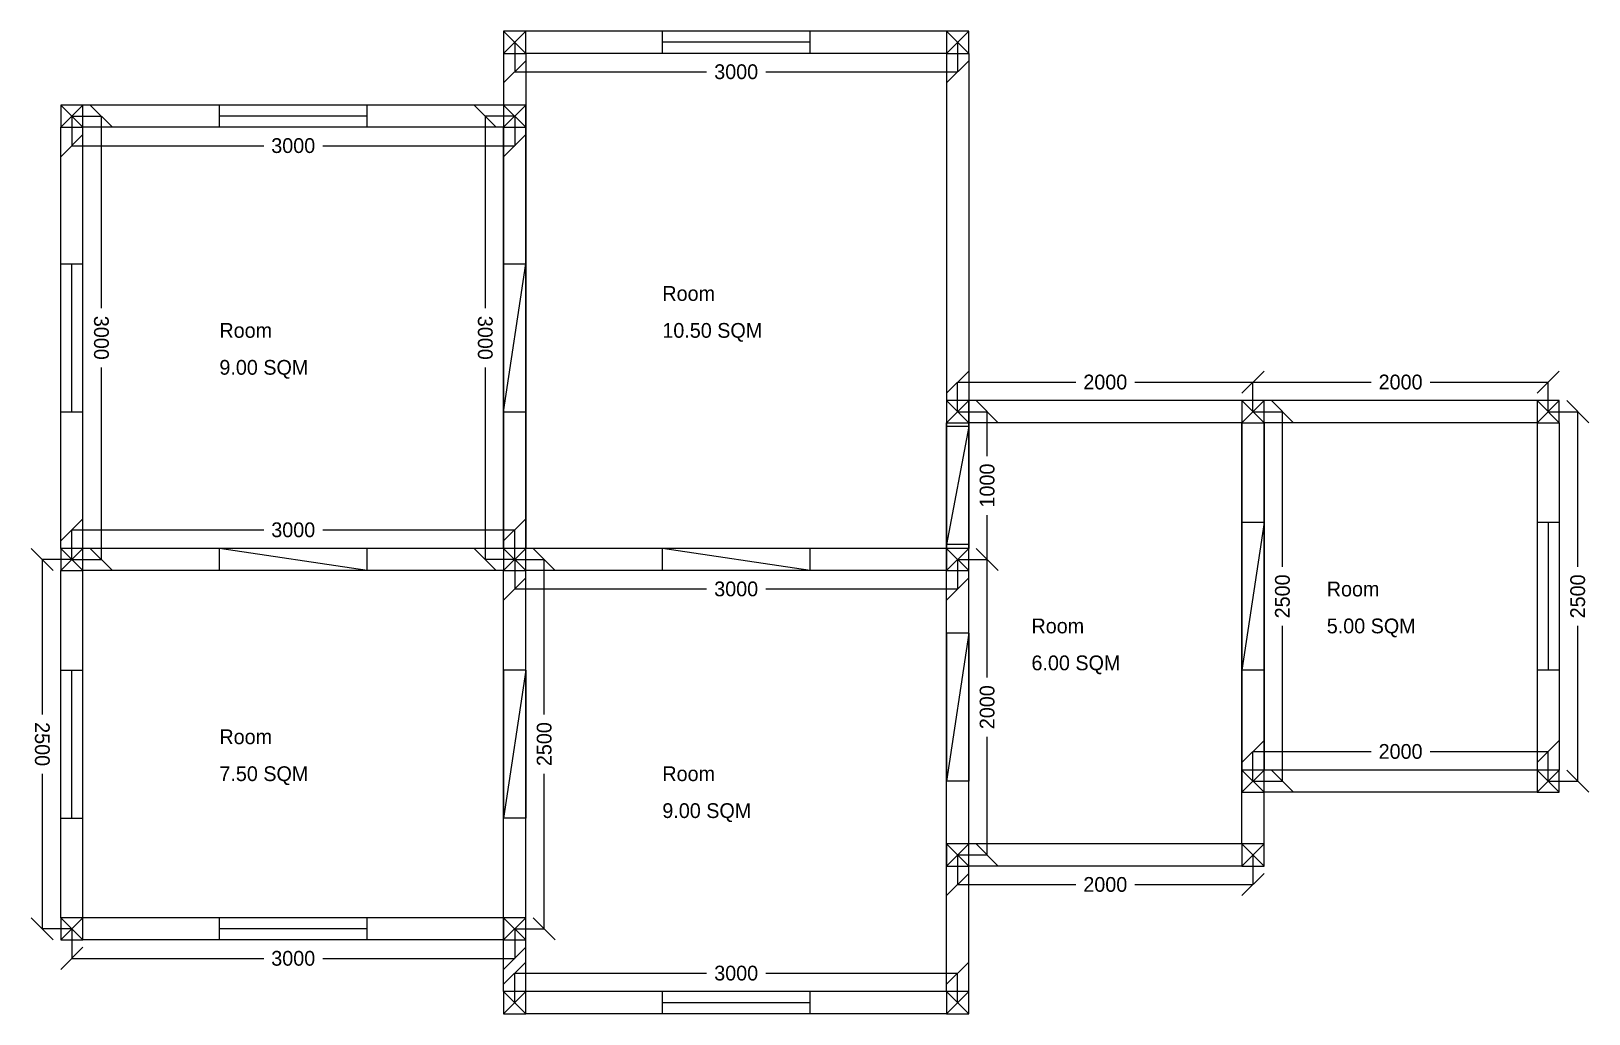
# Model space of a CAD drawing. Header units: millimetres. Extents: x 11725 to 22275, y -7575 to -925.
import ezdxf

# ---------------------------------------------------------------- set-up
doc = ezdxf.new("R2010")
doc.units = ezdxf.units.MM
for name, color, linetype in [('Columns', 40, 'Continuous'), ('Doors', 34, 'Continuous'), ('Walls', 50, 'Continuous'), ('Windows', 4, 'Continuous')]:
    doc.layers.add(name, color=color, linetype=linetype)
doc.dimstyles.get("Standard").update_dxf_attribs({"dimtxt": 2.5, "dimasz": 2.5, "dimexe": 1.25, "dimexo": 0.625, "dimtad": 1, "dimdec": 0, "dimcen": 2.5, "dimadec": 0, "dimazin": 0, "dimtfac": 1, "dimtmove": 0, "dimatfit": 3, "dimarcsym": 0})

# ---------------------------------------------------------------- blocks, each defined once
blk = doc.blocks.new('_OBLIQUE')
at = {"color": 0, "linetype": 'BYBLOCK'}
blk.add_line((-0.5, -0.5), (0.5, 0.5), dxfattribs=at)
blk = doc.blocks.new('*D1')
at = {"color": 1, "lineweight": -2}
for p, q in [((12000, -4500), (12000, -4300)), ((12000, -4300), (13300, -4300)), ((13700, -4300), (15000, -4300)), ((15000, -4500), (15000, -4300))]:
    blk.add_line(p, q, dxfattribs=at)
at = {"layer": 'DEFPOINTS'}
for p in [(12000, -4300), (12000, -4500), (15000, -4500)]:
    blk.add_point(p, dxfattribs=at)
at = {"color": 1, "xscale": 150, "yscale": 150}
for p in [(12000, -4300), (15000, -4300)]:
    blk.add_blockref('_OBLIQUE', p, dxfattribs=at)
at = {"color": 1, "insert": (13500, -4300), "char_height": 100, "attachment_point": 5}
blk.add_mtext('3000', dxfattribs=at)
blk = doc.blocks.new('*D2')
at = {"color": 1, "lineweight": -2}
for p, q in [((15000, -4500), (15000, -4700)), ((18000, -4500), (18000, -4700)), ((15000, -4700), (16300, -4700)), ((16700, -4700), (18000, -4700))]:
    blk.add_line(p, q, dxfattribs=at)
at = {"layer": 'DEFPOINTS'}
for p in [(15000, -4500), (18000, -4500), (15000, -4700)]:
    blk.add_point(p, dxfattribs=at)
at = {"color": 1, "xscale": 150, "yscale": 150}
for p in [(15000, -4700), (18000, -4700)]:
    blk.add_blockref('_OBLIQUE', p, dxfattribs=at)
at = {"color": 1, "insert": (16500, -4700), "char_height": 100, "attachment_point": 5}
blk.add_mtext('3000', dxfattribs=at)
blk = doc.blocks.new('*D3')
at = {"color": 1, "lineweight": -2}
for p, q in [((15000, -1500), (14800, -1500)), ((14800, -1500), (14800, -2800)), ((14800, -3200), (14800, -4500)), ((15000, -4500), (14800, -4500))]:
    blk.add_line(p, q, dxfattribs=at)
at = {"layer": 'DEFPOINTS'}
for p in [(14800, -1500), (15000, -1500), (15000, -4500)]:
    blk.add_point(p, dxfattribs=at)
at = {"color": 1, "xscale": 150, "yscale": 150, "rotation": -90}
for p in [(14800, -1500), (14800, -4500)]:
    blk.add_blockref('_OBLIQUE', p, dxfattribs=at)
at = {"color": 1, "insert": (14800, -3000), "char_height": 100, "attachment_point": 5, "rotation": 270}
blk.add_mtext('3000', dxfattribs=at)
blk = doc.blocks.new('*D4')
at = {"color": 1, "lineweight": -2}
for p, q in [((15000, -4500), (15200, -4500)), ((15200, -5550), (15200, -4500)), ((15200, -7000), (15200, -5950)), ((15000, -7000), (15200, -7000))]:
    blk.add_line(p, q, dxfattribs=at)
at = {"layer": 'DEFPOINTS'}
for p in [(15000, -4500), (15000, -7000), (15200, -7000)]:
    blk.add_point(p, dxfattribs=at)
at = {"color": 1, "xscale": 150, "yscale": 150, "rotation": 90}
for p in [(15200, -4500), (15200, -7000)]:
    blk.add_blockref('_OBLIQUE', p, dxfattribs=at)
at = {"color": 1, "insert": (15200, -5750), "char_height": 100, "attachment_point": 5, "rotation": 90}
blk.add_mtext('2500', dxfattribs=at)
blk = doc.blocks.new('*D5')
at = {"color": 1, "lineweight": -2}
for p, q in [((18000, -3500), (18200, -3500)), ((18200, -3800), (18200, -3500)), ((18200, -4500), (18200, -4200)), ((18000, -4500), (18200, -4500))]:
    blk.add_line(p, q, dxfattribs=at)
at = {"layer": 'DEFPOINTS'}
for p in [(18000, -3500), (18000, -4500), (18200, -4500)]:
    blk.add_point(p, dxfattribs=at)
at = {"color": 1, "xscale": 150, "yscale": 150, "rotation": 90}
for p in [(18200, -3500), (18200, -4500)]:
    blk.add_blockref('_OBLIQUE', p, dxfattribs=at)
at = {"color": 1, "insert": (18200, -4000), "char_height": 100, "attachment_point": 5, "rotation": 90}
blk.add_mtext('1000', dxfattribs=at)
blk = doc.blocks.new('*D6')
at = {"color": 1, "lineweight": -2}
for p, q in [((18000, -4500), (18200, -4500)), ((18200, -5300), (18200, -4500)), ((18200, -6500), (18200, -5700)), ((18000, -6500), (18200, -6500))]:
    blk.add_line(p, q, dxfattribs=at)
at = {"layer": 'DEFPOINTS'}
for p in [(18000, -4500), (18000, -6500), (18200, -6500)]:
    blk.add_point(p, dxfattribs=at)
at = {"color": 1, "xscale": 150, "yscale": 150, "rotation": 90}
for p in [(18200, -4500), (18200, -6500)]:
    blk.add_blockref('_OBLIQUE', p, dxfattribs=at)
at = {"color": 1, "insert": (18200, -5500), "char_height": 100, "attachment_point": 5, "rotation": 90}
blk.add_mtext('2000', dxfattribs=at)
blk = doc.blocks.new('*D7')
at = {"color": 1, "lineweight": -2}
for p, q in [((20000, -3500), (20200, -3500)), ((20200, -4550), (20200, -3500)), ((20200, -6000), (20200, -4950)), ((20000, -6000), (20200, -6000))]:
    blk.add_line(p, q, dxfattribs=at)
at = {"layer": 'DEFPOINTS'}
for p in [(20000, -3500), (20000, -6000), (20200, -6000)]:
    blk.add_point(p, dxfattribs=at)
at = {"color": 1, "xscale": 150, "yscale": 150, "rotation": 90}
for p in [(20200, -3500), (20200, -6000)]:
    blk.add_blockref('_OBLIQUE', p, dxfattribs=at)
at = {"color": 1, "insert": (20200, -4750), "char_height": 100, "attachment_point": 5, "rotation": 90}
blk.add_mtext('2500', dxfattribs=at)
blk = doc.blocks.new('*D8')
at = {"color": 1, "lineweight": -2}
for p, q in [((12000, -1500), (12000, -1700)), ((15000, -1500), (15000, -1700)), ((12000, -1700), (13300, -1700)), ((13700, -1700), (15000, -1700))]:
    blk.add_line(p, q, dxfattribs=at)
at = {"layer": 'DEFPOINTS'}
for p in [(12000, -1500), (15000, -1500), (12000, -1700)]:
    blk.add_point(p, dxfattribs=at)
at = {"color": 1, "xscale": 150, "yscale": 150}
for p in [(12000, -1700), (15000, -1700)]:
    blk.add_blockref('_OBLIQUE', p, dxfattribs=at)
at = {"color": 1, "insert": (13500, -1700), "char_height": 100, "attachment_point": 5}
blk.add_mtext('3000', dxfattribs=at)
blk = doc.blocks.new('*D9')
at = {"color": 1, "lineweight": -2}
for p, q in [((12000, -1500), (12200, -1500)), ((12200, -1500), (12200, -2800)), ((12200, -3200), (12200, -4500)), ((12000, -4500), (12200, -4500))]:
    blk.add_line(p, q, dxfattribs=at)
at = {"layer": 'DEFPOINTS'}
for p in [(12000, -1500), (12200, -1500), (12000, -4500)]:
    blk.add_point(p, dxfattribs=at)
at = {"color": 1, "xscale": 150, "yscale": 150, "rotation": -90}
for p in [(12200, -1500), (12200, -4500)]:
    blk.add_blockref('_OBLIQUE', p, dxfattribs=at)
at = {"color": 1, "insert": (12200, -3000), "char_height": 100, "attachment_point": 5, "rotation": 270}
blk.add_mtext('3000', dxfattribs=at)
blk = doc.blocks.new('*D10')
at = {"color": 1, "lineweight": -2}
for p, q in [((12000, -4500), (11800, -4500)), ((11800, -4500), (11800, -5550)), ((11800, -5950), (11800, -7000)), ((12000, -7000), (11800, -7000))]:
    blk.add_line(p, q, dxfattribs=at)
at = {"layer": 'DEFPOINTS'}
for p in [(11800, -4500), (12000, -4500), (12000, -7000)]:
    blk.add_point(p, dxfattribs=at)
at = {"color": 1, "xscale": 150, "yscale": 150, "rotation": -90}
for p in [(11800, -4500), (11800, -7000)]:
    blk.add_blockref('_OBLIQUE', p, dxfattribs=at)
at = {"color": 1, "insert": (11800, -5750), "char_height": 100, "attachment_point": 5, "rotation": 270}
blk.add_mtext('2500', dxfattribs=at)
blk = doc.blocks.new('*D11')
at = {"color": 1, "lineweight": -2}
for p, q in [((12000, -7000), (12000, -7200)), ((15000, -7000), (15000, -7200)), ((12000, -7200), (13300, -7200)), ((13700, -7200), (15000, -7200))]:
    blk.add_line(p, q, dxfattribs=at)
at = {"layer": 'DEFPOINTS'}
for p in [(12000, -7000), (15000, -7000), (12000, -7200)]:
    blk.add_point(p, dxfattribs=at)
at = {"color": 1, "xscale": 150, "yscale": 150}
for p in [(12000, -7200), (15000, -7200)]:
    blk.add_blockref('_OBLIQUE', p, dxfattribs=at)
at = {"color": 1, "insert": (13500, -7200), "char_height": 100, "attachment_point": 5}
blk.add_mtext('3000', dxfattribs=at)
blk = doc.blocks.new('*D12')
at = {"color": 1, "lineweight": -2}
for p, q in [((15000, -7500), (15000, -7300)), ((15000, -7300), (16300, -7300)), ((16700, -7300), (18000, -7300)), ((18000, -7500), (18000, -7300))]:
    blk.add_line(p, q, dxfattribs=at)
at = {"layer": 'DEFPOINTS'}
for p in [(15000, -7300), (15000, -7500), (18000, -7500)]:
    blk.add_point(p, dxfattribs=at)
at = {"color": 1, "xscale": 150, "yscale": 150}
for p in [(15000, -7300), (18000, -7300)]:
    blk.add_blockref('_OBLIQUE', p, dxfattribs=at)
at = {"color": 1, "insert": (16500, -7300), "char_height": 100, "attachment_point": 5}
blk.add_mtext('3000', dxfattribs=at)
blk = doc.blocks.new('*D13')
at = {"color": 1, "lineweight": -2}
for p, q in [((15000, -1000), (15000, -1200)), ((18000, -1000), (18000, -1200)), ((15000, -1200), (16300, -1200)), ((16700, -1200), (18000, -1200))]:
    blk.add_line(p, q, dxfattribs=at)
at = {"layer": 'DEFPOINTS'}
for p in [(15000, -1000), (18000, -1000), (15000, -1200)]:
    blk.add_point(p, dxfattribs=at)
at = {"color": 1, "xscale": 150, "yscale": 150}
for p in [(15000, -1200), (18000, -1200)]:
    blk.add_blockref('_OBLIQUE', p, dxfattribs=at)
at = {"color": 1, "insert": (16500, -1200), "char_height": 100, "attachment_point": 5}
blk.add_mtext('3000', dxfattribs=at)
blk = doc.blocks.new('*D14')
at = {"color": 1, "lineweight": -2}
for p, q in [((18000, -3500), (18000, -3300)), ((18000, -3300), (18800, -3300)), ((19200, -3300), (20000, -3300)), ((20000, -3500), (20000, -3300))]:
    blk.add_line(p, q, dxfattribs=at)
at = {"layer": 'DEFPOINTS'}
for p in [(18000, -3300), (18000, -3500), (20000, -3500)]:
    blk.add_point(p, dxfattribs=at)
at = {"color": 1, "xscale": 150, "yscale": 150}
for p in [(18000, -3300), (20000, -3300)]:
    blk.add_blockref('_OBLIQUE', p, dxfattribs=at)
at = {"color": 1, "insert": (19000, -3300), "char_height": 100, "attachment_point": 5}
blk.add_mtext('2000', dxfattribs=at)
blk = doc.blocks.new('*D15')
at = {"color": 1, "lineweight": -2}
for p, q in [((18000, -6500), (18000, -6700)), ((20000, -6500), (20000, -6700)), ((18000, -6700), (18800, -6700)), ((19200, -6700), (20000, -6700))]:
    blk.add_line(p, q, dxfattribs=at)
at = {"layer": 'DEFPOINTS'}
for p in [(18000, -6500), (20000, -6500), (18000, -6700)]:
    blk.add_point(p, dxfattribs=at)
at = {"color": 1, "xscale": 150, "yscale": 150}
for p in [(18000, -6700), (20000, -6700)]:
    blk.add_blockref('_OBLIQUE', p, dxfattribs=at)
at = {"color": 1, "insert": (19000, -6700), "char_height": 100, "attachment_point": 5}
blk.add_mtext('2000', dxfattribs=at)
blk = doc.blocks.new('*D16')
at = {"color": 1, "lineweight": -2}
for p, q in [((20000, -6000), (20000, -5800)), ((20000, -5800), (20800, -5800)), ((21200, -5800), (22000, -5800)), ((22000, -6000), (22000, -5800))]:
    blk.add_line(p, q, dxfattribs=at)
at = {"layer": 'DEFPOINTS'}
for p in [(20000, -5800), (20000, -6000), (22000, -6000)]:
    blk.add_point(p, dxfattribs=at)
at = {"color": 1, "xscale": 150, "yscale": 150}
for p in [(20000, -5800), (22000, -5800)]:
    blk.add_blockref('_OBLIQUE', p, dxfattribs=at)
at = {"color": 1, "insert": (21000, -5800), "char_height": 100, "attachment_point": 5}
blk.add_mtext('2000', dxfattribs=at)
blk = doc.blocks.new('*D17')
at = {"color": 1, "lineweight": -2}
for p, q in [((20000, -3500), (20000, -3300)), ((20000, -3300), (20800, -3300)), ((21200, -3300), (22000, -3300)), ((22000, -3500), (22000, -3300))]:
    blk.add_line(p, q, dxfattribs=at)
at = {"layer": 'DEFPOINTS'}
for p in [(20000, -3300), (20000, -3500), (22000, -3500)]:
    blk.add_point(p, dxfattribs=at)
at = {"color": 1, "xscale": 150, "yscale": 150}
for p in [(20000, -3300), (22000, -3300)]:
    blk.add_blockref('_OBLIQUE', p, dxfattribs=at)
at = {"color": 1, "insert": (21000, -3300), "char_height": 100, "attachment_point": 5}
blk.add_mtext('2000', dxfattribs=at)
blk = doc.blocks.new('*D18')
at = {"color": 1, "lineweight": -2}
for p, q in [((22000, -3500), (22200, -3500)), ((22200, -4550), (22200, -3500)), ((22200, -6000), (22200, -4950)), ((22000, -6000), (22200, -6000))]:
    blk.add_line(p, q, dxfattribs=at)
at = {"layer": 'DEFPOINTS'}
for p in [(22000, -3500), (22000, -6000), (22200, -6000)]:
    blk.add_point(p, dxfattribs=at)
at = {"color": 1, "xscale": 150, "yscale": 150, "rotation": 90}
for p in [(22200, -3500), (22200, -6000)]:
    blk.add_blockref('_OBLIQUE', p, dxfattribs=at)
at = {"color": 1, "insert": (22200, -4750), "char_height": 100, "attachment_point": 5, "rotation": 90}
blk.add_mtext('2500', dxfattribs=at)

msp = doc.modelspace()

# ---------------------------------------------------------------- linework, layer by layer
at = {"layer": 'Columns'}
for p, q in [((15075, -925), (14925, -925)), ((14925, -925), (14925, -1075)), ((14925, -1075), (15075, -925)), ((15075, -1075), (14925, -925)), ((15075, -925), (14925, -925)), ((14925, -925), (14925, -1075)), ((14925, -1075), (15075, -925)), ((15075, -1075), (14925, -925)), ((15075, -1075), (15075, -925)), ((15075, -1075), (15075, -925)), ((18075, -925), (17925, -925)), ((17925, -925), (17925, -1075)), ((17925, -1075), (18075, -925)), ((18075, -1075), (17925, -925)), ((18075, -925), (17925, -925)), ((17925, -925), (17925, -1075)), ((17925, -1075), (18075, -925)), ((18075, -1075), (17925, -925)), ((18075, -1075), (18075, -925)), ((18075, -1075), (18075, -925)), ((14925, -1075), (15075, -1075)), ((14925, -1075), (15075, -1075)), ((17925, -1075), (18075, -1075)), ((17925, -1075), (18075, -1075)), ((12075, -1425), (11925, -1425)), ((11925, -1425), (11925, -1575)), ((11925, -1575), (12075, -1425)), ((12075, -1575), (11925, -1425)), ((12075, -1425), (11925, -1425)), ((11925, -1425), (11925, -1575)), ((11925, -1575), (12075, -1425)), ((12075, -1575), (11925, -1425)), ((12075, -1575), (12075, -1425)), ((12075, -1575), (12075, -1425)), ((15075, -1425), (14925, -1425)), ((14925, -1425), (14925, -1575)), ((14925, -1575), (15075, -1425)), ((15075, -1575), (14925, -1425)), ((15075, -1425), (14925, -1425)), ((14925, -1425), (14925, -1575)), ((14925, -1575), (15075, -1425)), ((15075, -1575), (14925, -1425)), ((15075, -1575), (15075, -1425)), ((15075, -1575), (15075, -1425)), ((11925, -1575), (12075, -1575)), ((11925, -1575), (12075, -1575)), ((14925, -1575), (15075, -1575)), ((14925, -1575), (15075, -1575)), ((18075, -3425), (17925, -3425)), ((17925, -3425), (17925, -3575)), ((17925, -3575), (18075, -3425)), ((18075, -3575), (17925, -3425)), ((18075, -3425), (17925, -3425)), ((17925, -3425), (17925, -3575)), ((17925, -3575), (18075, -3425)), ((18075, -3575), (17925, -3425)), ((18075, -3575), (18075, -3425)), ((18075, -3575), (18075, -3425)), ((20075, -3425), (19925, -3425)), ((19925, -3425), (19925, -3575)), ((19925, -3575), (20075, -3425)), ((20075, -3575), (19925, -3425)), ((20075, -3425), (19925, -3425)), ((19925, -3425), (19925, -3575)), ((19925, -3575), (20075, -3425)), ((20075, -3575), (19925, -3425)), ((20075, -3425), (19925, -3425)), ((19925, -3425), (19925, -3575)), ((19925, -3575), (20075, -3425)), ((20075, -3575), (19925, -3425)), ((20075, -3425), (19925, -3425)), ((19925, -3425), (19925, -3575)), ((19925, -3575), (20075, -3425)), ((20075, -3575), (19925, -3425)), ((20075, -3575), (20075, -3425)), ((20075, -3575), (20075, -3425)), ((20075, -3575), (20075, -3425)), ((20075, -3575), (20075, -3425)), ((22075, -3425), (21925, -3425)), ((21925, -3425), (21925, -3575)), ((21925, -3575), (22075, -3425)), ((22075, -3575), (21925, -3425)), ((22075, -3425), (21925, -3425)), ((21925, -3425), (21925, -3575)), ((21925, -3575), (22075, -3425)), ((22075, -3575), (21925, -3425)), ((22075, -3575), (22075, -3425)), ((22075, -3575), (22075, -3425)), ((17925, -3575), (18075, -3575)), ((17925, -3575), (18075, -3575)), ((19925, -3575), (20075, -3575)), ((19925, -3575), (20075, -3575)), ((19925, -3575), (20075, -3575)), ((19925, -3575), (20075, -3575)), ((21925, -3575), (22075, -3575)), ((21925, -3575), (22075, -3575)), ((12075, -4425), (11925, -4425)), ((11925, -4425), (11925, -4575)), ((11925, -4575), (12075, -4425)), ((12075, -4575), (11925, -4425)), ((12075, -4425), (11925, -4425)), ((11925, -4425), (11925, -4575)), ((11925, -4575), (12075, -4425)), ((12075, -4575), (11925, -4425)), ((12075, -4425), (11925, -4425)), ((11925, -4425), (11925, -4575)), ((11925, -4575), (12075, -4425)), ((12075, -4575), (11925, -4425)), ((12075, -4425), (11925, -4425)), ((11925, -4425), (11925, -4575)), ((11925, -4575), (12075, -4425)), ((12075, -4575), (11925, -4425)), ((12075, -4575), (12075, -4425)), ((12075, -4575), (12075, -4425)), ((12075, -4575), (12075, -4425)), ((12075, -4575), (12075, -4425)), ((15075, -4425), (14925, -4425)), ((14925, -4425), (14925, -4575)), ((14925, -4575), (15075, -4425)), ((15075, -4575), (14925, -4425)), ((15075, -4425), (14925, -4425)), ((14925, -4425), (14925, -4575)), ((14925, -4575), (15075, -4425)), ((15075, -4575), (14925, -4425)), ((15075, -4425), (14925, -4425)), ((14925, -4425), (14925, -4575)), ((14925, -4575), (15075, -4425)), ((15075, -4575), (14925, -4425)), ((15075, -4425), (14925, -4425)), ((14925, -4425), (14925, -4575)), ((14925, -4575), (15075, -4425)), ((15075, -4575), (14925, -4425)), ((15075, -4425), (14925, -4425)), ((14925, -4425), (14925, -4575)), ((14925, -4575), (15075, -4425)), ((15075, -4575), (14925, -4425)), ((15075, -4425), (14925, -4425)), ((14925, -4425), (14925, -4575)), ((14925, -4575), (15075, -4425)), ((15075, -4575), (14925, -4425)), ((15075, -4425), (14925, -4425)), ((14925, -4425), (14925, -4575)), ((14925, -4575), (15075, -4425)), ((15075, -4575), (14925, -4425)), ((15075, -4425), (14925, -4425)), ((14925, -4425), (14925, -4575)), ((14925, -4575), (15075, -4425)), ((15075, -4575), (14925, -4425)), ((15075, -4575), (15075, -4425)), ((15075, -4575), (15075, -4425)), ((15075, -4575), (15075, -4425)), ((15075, -4575), (15075, -4425)), ((15075, -4575), (15075, -4425)), ((15075, -4575), (15075, -4425)), ((15075, -4575), (15075, -4425)), ((15075, -4575), (15075, -4425)), ((18075, -4425), (17925, -4425)), ((17925, -4425), (17925, -4575)), ((17925, -4575), (18075, -4425)), ((18075, -4575), (17925, -4425)), ((18075, -4425), (17925, -4425)), ((17925, -4425), (17925, -4575)), ((17925, -4575), (18075, -4425)), ((18075, -4575), (17925, -4425)), ((18075, -4425), (17925, -4425)), ((17925, -4425), (17925, -4575)), ((17925, -4575), (18075, -4425)), ((18075, -4575), (17925, -4425)), ((18075, -4425), (17925, -4425)), ((17925, -4425), (17925, -4575)), ((17925, -4575), (18075, -4425)), ((18075, -4575), (17925, -4425)), ((18075, -4575), (18075, -4425)), ((18075, -4575), (18075, -4425)), ((18075, -4575), (18075, -4425)), ((18075, -4575), (18075, -4425)), ((11925, -4575), (12075, -4575)), ((11925, -4575), (12075, -4575)), ((11925, -4575), (12075, -4575)), ((11925, -4575), (12075, -4575)), ((14925, -4575), (15075, -4575)), ((14925, -4575), (15075, -4575)), ((14925, -4575), (15075, -4575)), ((14925, -4575), (15075, -4575)), ((14925, -4575), (15075, -4575)), ((14925, -4575), (15075, -4575)), ((14925, -4575), (15075, -4575)), ((14925, -4575), (15075, -4575)), ((17925, -4575), (18075, -4575)), ((17925, -4575), (18075, -4575)), ((17925, -4575), (18075, -4575)), ((17925, -4575), (18075, -4575)), ((20075, -5925), (19925, -5925)), ((19925, -5925), (19925, -6075)), ((19925, -6075), (20075, -5925)), ((20075, -6075), (19925, -5925)), ((20075, -5925), (19925, -5925)), ((19925, -5925), (19925, -6075)), ((19925, -6075), (20075, -5925)), ((20075, -6075), (19925, -5925)), ((20075, -6075), (20075, -5925)), ((20075, -6075), (20075, -5925)), ((22075, -5925), (21925, -5925)), ((21925, -5925), (21925, -6075)), ((21925, -6075), (22075, -5925)), ((22075, -6075), (21925, -5925)), ((22075, -5925), (21925, -5925)), ((21925, -5925), (21925, -6075)), ((21925, -6075), (22075, -5925)), ((22075, -6075), (21925, -5925)), ((22075, -6075), (22075, -5925)), ((22075, -6075), (22075, -5925)), ((19925, -6075), (20075, -6075)), ((19925, -6075), (20075, -6075)), ((21925, -6075), (22075, -6075)), ((21925, -6075), (22075, -6075)), ((18075, -6425), (17925, -6425)), ((17925, -6425), (17925, -6575)), ((17925, -6575), (18075, -6425)), ((18075, -6575), (17925, -6425)), ((18075, -6425), (17925, -6425)), ((17925, -6425), (17925, -6575)), ((17925, -6575), (18075, -6425)), ((18075, -6575), (17925, -6425)), ((18075, -6575), (18075, -6425)), ((18075, -6575), (18075, -6425)), ((20075, -6425), (19925, -6425)), ((19925, -6425), (19925, -6575)), ((19925, -6575), (20075, -6425)), ((20075, -6575), (19925, -6425)), ((20075, -6425), (19925, -6425)), ((19925, -6425), (19925, -6575)), ((19925, -6575), (20075, -6425)), ((20075, -6575), (19925, -6425)), ((20075, -6575), (20075, -6425)), ((20075, -6575), (20075, -6425)), ((17925, -6575), (18075, -6575)), ((17925, -6575), (18075, -6575)), ((19925, -6575), (20075, -6575)), ((19925, -6575), (20075, -6575)), ((12075, -6925), (11925, -6925)), ((11925, -6925), (11925, -7075)), ((11925, -7075), (12075, -6925)), ((12075, -7075), (11925, -6925)), ((12075, -6925), (11925, -6925)), ((11925, -6925), (11925, -7075)), ((11925, -7075), (12075, -6925)), ((12075, -7075), (11925, -6925)), ((12075, -7075), (12075, -6925)), ((12075, -7075), (12075, -6925)), ((15075, -6925), (14925, -6925)), ((14925, -6925), (14925, -7075)), ((14925, -7075), (15075, -6925)), ((15075, -7075), (14925, -6925)), ((15075, -6925), (14925, -6925)), ((14925, -6925), (14925, -7075)), ((14925, -7075), (15075, -6925)), ((15075, -7075), (14925, -6925)), ((15075, -7075), (15075, -6925)), ((15075, -7075), (15075, -6925)), ((11925, -7075), (12075, -7075)), ((11925, -7075), (12075, -7075)), ((14925, -7075), (15075, -7075)), ((14925, -7075), (15075, -7075)), ((15075, -7425), (14925, -7425)), ((14925, -7425), (14925, -7575)), ((14925, -7575), (15075, -7425)), ((15075, -7575), (14925, -7425)), ((15075, -7425), (14925, -7425)), ((14925, -7425), (14925, -7575)), ((14925, -7575), (15075, -7425)), ((15075, -7575), (14925, -7425)), ((15075, -7575), (15075, -7425)), ((15075, -7575), (15075, -7425)), ((18075, -7425), (17925, -7425)), ((17925, -7425), (17925, -7575)), ((17925, -7575), (18075, -7425)), ((18075, -7575), (17925, -7425)), ((18075, -7425), (17925, -7425)), ((17925, -7425), (17925, -7575)), ((17925, -7575), (18075, -7425)), ((18075, -7575), (17925, -7425)), ((18075, -7575), (18075, -7425)), ((18075, -7575), (18075, -7425)), ((14925, -7575), (15075, -7575)), ((14925, -7575), (15075, -7575)), ((17925, -7575), (18075, -7575)), ((17925, -7575), (18075, -7575))]:
    msp.add_line(p, q, dxfattribs=at)
at = {"layer": 'Doors'}
for p, q in [((14925, -2500), (15075, -2500)), ((14925, -3500), (14925, -2500)), ((14925, -3500), (15075, -2500)), ((14925, -3500), (15075, -2500)), ((15075, -3500), (15075, -2500)), ((14925, -3500), (15075, -3500)), ((18075, -3600), (17925, -3600)), ((17925, -3600), (17925, -4400)), ((18075, -3600), (17925, -4400)), ((18075, -3600), (17925, -4400)), ((18075, -3600), (18075, -4400)), ((20075, -4250), (19925, -4250)), ((19925, -4250), (19925, -5250)), ((20075, -4250), (19925, -5250)), ((20075, -4250), (19925, -5250)), ((20075, -4250), (20075, -5250)), ((13000, -4575), (13000, -4425)), ((14000, -4425), (13000, -4425)), ((14000, -4575), (13000, -4425)), ((14000, -4575), (13000, -4425)), ((14000, -4575), (14000, -4425)), ((16000, -4575), (16000, -4425)), ((17000, -4425), (16000, -4425)), ((17000, -4575), (16000, -4425)), ((17000, -4575), (16000, -4425)), ((17000, -4575), (17000, -4425)), ((18075, -4400), (17925, -4400)), ((14000, -4575), (13000, -4575)), ((17000, -4575), (16000, -4575)), ((18075, -5000), (17925, -5000)), ((17925, -5000), (17925, -6000)), ((18075, -5000), (17925, -6000)), ((18075, -5000), (17925, -6000)), ((18075, -5000), (18075, -6000)), ((15075, -5250), (14925, -5250)), ((14925, -5250), (14925, -6250)), ((15075, -5250), (14925, -6250)), ((15075, -5250), (14925, -6250)), ((15075, -5250), (15075, -6250)), ((20075, -5250), (19925, -5250)), ((18075, -6000), (17925, -6000)), ((15075, -6250), (14925, -6250))]:
    msp.add_line(p, q, dxfattribs=at)
at = {"layer": 'Walls'}
for p, q in [((17925, -925), (15075, -925)), ((14925, -1075), (14925, -4425)), ((15075, -1075), (15075, -4425)), ((17925, -1075), (15075, -1075)), ((17925, -1075), (17925, -4425)), ((18075, -1075), (18075, -4425)), ((14925, -1425), (12075, -1425)), ((11925, -4425), (11925, -1575)), ((14925, -1575), (12075, -1575)), ((12075, -4425), (12075, -1575)), ((14925, -4425), (14925, -1575)), ((15075, -4425), (15075, -1575)), ((19925, -3425), (18075, -3425)), ((21925, -3425), (20075, -3425)), ((17925, -6425), (17925, -3575)), ((19925, -3575), (18075, -3575)), ((18075, -6425), (18075, -3575)), ((19925, -6425), (19925, -3575)), ((19925, -3575), (19925, -5925)), ((20075, -6425), (20075, -3575)), ((20075, -3575), (20075, -5925)), ((21925, -3575), (20075, -3575)), ((21925, -3575), (21925, -5925)), ((22075, -3575), (22075, -5925)), ((14925, -4425), (12075, -4425)), ((14925, -4425), (12075, -4425)), ((17925, -4425), (15075, -4425)), ((17925, -4425), (15075, -4425)), ((11925, -6925), (11925, -4575)), ((14925, -4575), (12075, -4575)), ((14925, -4575), (12075, -4575)), ((12075, -6925), (12075, -4575)), ((14925, -6925), (14925, -4575)), ((14925, -7425), (14925, -4575)), ((15075, -6925), (15075, -4575)), ((17925, -4575), (15075, -4575)), ((15075, -7425), (15075, -4575)), ((17925, -4575), (15075, -4575)), ((17925, -7425), (17925, -4575)), ((18075, -7425), (18075, -4575)), ((21925, -5925), (20075, -5925)), ((21925, -6075), (20075, -6075)), ((19925, -6425), (18075, -6425)), ((19925, -6575), (18075, -6575)), ((14925, -6925), (12075, -6925)), ((14925, -7075), (12075, -7075)), ((17925, -7425), (15075, -7425)), ((17925, -7575), (15075, -7575))]:
    msp.add_line(p, q, dxfattribs=at)
at = {"layer": 'Windows'}
for p, q in [((16000, -1075), (16000, -925)), ((17000, -925), (16000, -925)), ((17000, -1075), (17000, -925)), ((17000, -1000), (16000, -1000)), ((17000, -1075), (16000, -1075)), ((13000, -1575), (13000, -1425)), ((14000, -1425), (13000, -1425)), ((14000, -1575), (14000, -1425)), ((14000, -1500), (13000, -1500)), ((14000, -1575), (13000, -1575)), ((11925, -2500), (12075, -2500)), ((11925, -3500), (11925, -2500)), ((12000, -3500), (12000, -2500)), ((12075, -3500), (12075, -2500)), ((11925, -3500), (12075, -3500)), ((22075, -4250), (21925, -4250)), ((21925, -4250), (21925, -5250)), ((22000, -4250), (22000, -5250)), ((22075, -4250), (22075, -5250)), ((11925, -5250), (12075, -5250)), ((11925, -6250), (11925, -5250)), ((12000, -6250), (12000, -5250)), ((12075, -6250), (12075, -5250)), ((22075, -5250), (21925, -5250)), ((11925, -6250), (12075, -6250)), ((13000, -7075), (13000, -6925)), ((14000, -6925), (13000, -6925)), ((14000, -7075), (14000, -6925)), ((14000, -7000), (13000, -7000)), ((14000, -7075), (13000, -7075)), ((16000, -7575), (16000, -7425)), ((17000, -7425), (16000, -7425)), ((17000, -7575), (17000, -7425)), ((17000, -7500), (16000, -7500)), ((17000, -7575), (16000, -7575))]:
    msp.add_line(p, q, dxfattribs=at)

# ---------------------------------------------------------------- texts
for s, p in [('Room', (16000, -2750)), ('Room', (13000, -3000)), ('10.50 SQM', (16000, -3000)), ('9.00 SQM', (13000, -3250)), ('Room', (20500, -4750)), ('Room', (18500, -5000)), ('5.00 SQM', (20500, -5000)), ('6.00 SQM', (18500, -5250)), ('Room', (13000, -5750)), ('7.50 SQM', (13000, -6000)), ('Room', (16000, -6000)), ('9.00 SQM', (16000, -6250))]:
    msp.add_text(s, height=100).set_placement(p)

# ---------------------------------------------------------------- dimensions: what is measured, and where the dimension line sits
for base, p1, p2, picture, middle in [((15000, -1200), (15000, -1000), (18000, -1000), '*D13', (16500, -1200)), ((12000, -1700), (12000, -1500), (15000, -1500), '*D8', (13500, -1700)), ((18000, -3300), (18000, -3500), (20000, -3500), '*D14', (19000, -3300)), ((20000, -3300), (20000, -3500), (22000, -3500), '*D17', (21000, -3300)), ((12000, -4300), (12000, -4500), (15000, -4500), '*D1', (13500, -4300)), ((15000, -4700), (15000, -4500), (18000, -4500), '*D2', (16500, -4700)), ((20000, -5800), (20000, -6000), (22000, -6000), '*D16', (21000, -5800)), ((18000, -6700), (18000, -6500), (20000, -6500), '*D15', (19000, -6700)), ((12000, -7200), (12000, -7000), (15000, -7000), '*D11', (13500, -7200)), ((15000, -7300), (15000, -7500), (18000, -7500), '*D12', (16500, -7300))]:
    dim = msp.add_linear_dim(base=base, p1=p1, p2=p2, dimstyle='Standard', override={"dimtxt": 100, "dimtad": 0, "dimtxsty": 'Standard', "dimtsz": 75, "dimclrd": 1, "dimclre": 1, "dimclrt": 1})
    dim.commit()
    dim.dimension.update_dxf_attribs({"geometry": picture, "text_midpoint": middle})
for base, p1, p2, angle, picture, middle in [((12200, -1500), (12000, -1500), (12000, -4500), 270, '*D9', (12200, -3000)), ((14800, -1500), (15000, -1500), (15000, -4500), 270, '*D3', (14800, -3000)), ((18200, -4500), (18000, -4500), (18000, -3500), 90, '*D5', (18200, -4000)), ((20200, -6000), (20000, -6000), (20000, -3500), 90, '*D7', (20200, -4750)), ((22200, -6000), (22000, -6000), (22000, -3500), 90, '*D18', (22200, -4750)), ((11800, -4500), (12000, -4500), (12000, -7000), 270, '*D10', (11800, -5750)), ((15200, -7000), (15000, -7000), (15000, -4500), 90, '*D4', (15200, -5750)), ((18200, -6500), (18000, -6500), (18000, -4500), 90, '*D6', (18200, -5500))]:
    dim = msp.add_linear_dim(base=base, p1=p1, p2=p2, angle=angle, dimstyle='Standard', override={"dimtxt": 100, "dimtad": 0, "dimtxsty": 'Standard', "dimtsz": 75, "dimclrd": 1, "dimclre": 1, "dimclrt": 1})
    dim.commit()
    dim.dimension.update_dxf_attribs({"geometry": picture, "text_midpoint": middle})

doc.saveas('drawing.dxf')
